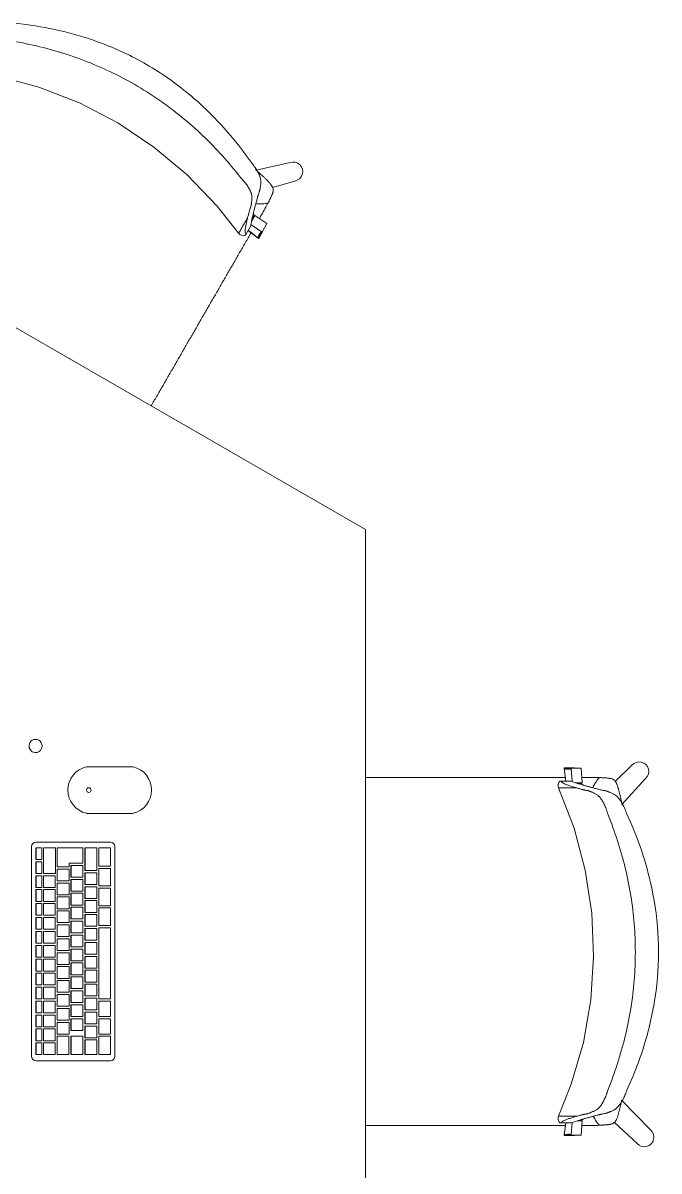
# Model space of a CAD drawing. Header units: millimetres. Extents: x 79795 to 317870, y -36033 to 97293.
# Drawn here: x 212069 to 212937, y 20794 to 22360 of the extents above; entities that cross this region are included whole.
import ezdxf

# ---------------------------------------------------------------- set-up
doc = ezdxf.new("R2010")
doc.units = ezdxf.units.MM
doc.header["$MEASUREMENT"] = 0
doc.layers.add('A-GENM', color=8, linetype='CONTINUOUS', lineweight=9)
doc.layers.add('I-FURN', color=8, linetype='CONTINUOUS', lineweight=9)

msp = doc.modelspace()

# ---------------------------------------------------------------- linework, layer by layer
at = {"layer": 'A-GENM'}
for p, q in [((212219.3, 21345.2), (212155.8, 21345.2)), ((212155.8, 21281.7), (212219.3, 21281.7)), ((212080.9, 21236.3), (212080.9, 20950.7)), ((212086.8, 21218.7), (212086.8, 21234.7)), ((212086.8, 21234.7), (212087.1, 21234.7)), ((212095.1, 21234.7), (212087.1, 21234.7)), ((212087.1, 21234.7), (212087.1, 21218.7)), ((212188.4, 21242.6), (212087.2, 21242.6)), ((212095.1, 21218.7), (212095.1, 21234.7)), ((212097.1, 21199.7), (212097.1, 21234.7)), ((212097.1, 21234.7), (212097.4, 21234.7)), ((212113.6, 21234.7), (212097.4, 21234.7)), ((212097.4, 21234.7), (212097.4, 21199.7)), ((212113.6, 21199.7), (212113.6, 21234.7)), ((212115.7, 21208.7), (212115.7, 21234.7)), ((212115.7, 21234.7), (212116, 21234.7)), ((212150.9, 21234.7), (212116, 21234.7)), ((212116, 21234.7), (212116, 21208.7)), ((212150.9, 21213.7), (212150.9, 21234.7)), ((212153.6, 21203.7), (212153.6, 21234.7)), ((212153.6, 21234.7), (212153.9, 21234.7)), ((212169.8, 21234.7), (212153.9, 21234.7)), ((212153.9, 21234.7), (212153.9, 21203.7)), ((212169.8, 21203.7), (212169.8, 21234.7)), ((212172.5, 21209.7), (212172.5, 21234.7)), ((212172.5, 21234.7), (212172.8, 21234.7)), ((212188.7, 21234.7), (212172.8, 21234.7)), ((212172.8, 21234.7), (212172.8, 21209.7)), ((212188.7, 21209.7), (212188.7, 21234.7)), ((212194.7, 20950.7), (212194.7, 21236.3)), ((212086.8, 21218.7), (212087.1, 21218.7)), ((212086.8, 21199.7), (212086.8, 21215.7)), ((212086.8, 21215.7), (212087.1, 21215.7)), ((212087.1, 21218.7), (212095.1, 21218.7)), ((212095.1, 21215.7), (212087.1, 21215.7)), ((212087.1, 21215.7), (212087.1, 21199.7)), ((212095.1, 21199.7), (212095.1, 21215.7)), ((212132, 21208.7), (212132, 21213.7)), ((212132, 21213.7), (212150.9, 21213.7)), ((212086.8, 21199.7), (212087.1, 21199.7)), ((212087.1, 21199.7), (212095.1, 21199.7)), ((212097.1, 21199.7), (212097.4, 21199.7)), ((212097.4, 21199.7), (212113.6, 21199.7)), ((212115.7, 21208.7), (212116, 21208.7)), ((212115.7, 21189.7), (212115.7, 21205.7)), ((212115.7, 21205.7), (212116, 21205.7)), ((212116, 21208.7), (212132, 21208.7)), ((212132, 21205.7), (212116, 21205.7)), ((212116, 21205.7), (212116, 21189.7)), ((212132, 21189.7), (212132, 21205.7)), ((212134.7, 21194.7), (212134.7, 21210.7)), ((212134.7, 21210.7), (212134.9, 21210.7)), ((212150.9, 21210.7), (212134.9, 21210.7)), ((212134.9, 21210.7), (212134.9, 21194.7)), ((212150.9, 21194.7), (212150.9, 21210.7)), ((212153.6, 21203.7), (212153.9, 21203.7)), ((212153.6, 21184.7), (212153.6, 21200.7)), ((212153.6, 21200.7), (212153.9, 21200.7)), ((212153.9, 21203.7), (212169.8, 21203.7)), ((212169.8, 21200.7), (212153.9, 21200.7)), ((212153.9, 21200.7), (212153.9, 21184.7)), ((212169.8, 21184.7), (212169.8, 21200.7)), ((212172.5, 21209.7), (212172.8, 21209.7)), ((212172.5, 21182.7), (212172.5, 21206.7)), ((212172.5, 21206.7), (212172.8, 21206.7)), ((212172.8, 21209.7), (212188.7, 21209.7)), ((212188.7, 21206.7), (212172.8, 21206.7)), ((212172.8, 21206.7), (212172.8, 21182.7)), ((212188.7, 21182.7), (212188.7, 21206.7)), ((212086.8, 21180.7), (212086.8, 21196.7)), ((212086.8, 21196.7), (212087.1, 21196.7)), ((212095.1, 21196.7), (212087.1, 21196.7)), ((212087.1, 21196.7), (212087.1, 21180.7)), ((212095.1, 21180.7), (212095.1, 21196.7)), ((212097.1, 21180.7), (212097.1, 21196.7)), ((212097.1, 21196.7), (212097.4, 21196.7)), ((212113.3, 21196.7), (212097.4, 21196.7)), ((212097.4, 21196.7), (212097.4, 21180.7)), ((212113.3, 21180.7), (212113.3, 21196.7)), ((212115.7, 21189.7), (212116, 21189.7)), ((212115.7, 21170.7), (212115.7, 21186.7)), ((212115.7, 21186.7), (212116, 21186.7)), ((212116, 21189.7), (212132, 21189.7)), ((212132, 21186.7), (212116, 21186.7)), ((212116, 21186.7), (212116, 21170.7)), ((212132, 21170.7), (212132, 21186.7)), ((212134.7, 21194.7), (212134.9, 21194.7)), ((212134.7, 21175.7), (212134.7, 21191.7)), ((212134.7, 21191.7), (212134.9, 21191.7)), ((212134.9, 21194.7), (212150.9, 21194.7)), ((212150.9, 21191.7), (212134.9, 21191.7)), ((212134.9, 21191.7), (212134.9, 21175.7)), ((212150.9, 21175.7), (212150.9, 21191.7)), ((212153.6, 21184.7), (212153.9, 21184.7)), ((212153.9, 21184.7), (212169.8, 21184.7)), ((212172.5, 21182.7), (212172.8, 21182.7)), ((212172.8, 21182.7), (212188.7, 21182.7)), ((212086.8, 21180.7), (212087.1, 21180.7)), ((212086.8, 21161.7), (212086.8, 21177.7)), ((212086.8, 21177.7), (212087.1, 21177.7)), ((212087.1, 21180.7), (212095.1, 21180.7)), ((212095.1, 21177.7), (212087.1, 21177.7)), ((212087.1, 21177.7), (212087.1, 21161.7)), ((212095.1, 21161.7), (212095.1, 21177.7)), ((212097.1, 21180.7), (212097.4, 21180.7)), ((212097.1, 21161.7), (212097.1, 21177.7)), ((212097.1, 21177.7), (212097.4, 21177.7)), ((212097.4, 21180.7), (212113.3, 21180.7)), ((212113.3, 21177.7), (212097.4, 21177.7)), ((212097.4, 21177.7), (212097.4, 21161.7)), ((212113.3, 21161.7), (212113.3, 21177.7)), ((212115.7, 21170.7), (212116, 21170.7)), ((212115.7, 21151.7), (212115.7, 21167.7)), ((212115.7, 21167.7), (212116, 21167.7)), ((212116, 21170.7), (212132, 21170.7)), ((212132, 21167.7), (212116, 21167.7)), ((212116, 21167.7), (212116, 21151.7)), ((212132, 21151.7), (212132, 21167.7)), ((212134.7, 21175.7), (212134.9, 21175.7)), ((212134.7, 21156.7), (212134.7, 21172.7)), ((212134.7, 21172.7), (212134.9, 21172.7)), ((212134.9, 21175.7), (212150.9, 21175.7)), ((212150.9, 21172.7), (212134.9, 21172.7)), ((212134.9, 21172.7), (212134.9, 21156.7)), ((212150.9, 21156.7), (212150.9, 21172.7)), ((212153.6, 21165.7), (212153.6, 21181.7)), ((212153.6, 21181.7), (212153.9, 21181.7)), ((212169.8, 21181.7), (212153.9, 21181.7)), ((212153.9, 21181.7), (212153.9, 21165.7)), ((212169.8, 21165.7), (212169.8, 21181.7)), ((212172.5, 21155.7), (212172.5, 21179.7)), ((212172.5, 21179.7), (212172.8, 21179.7)), ((212188.7, 21179.7), (212172.8, 21179.7)), ((212172.8, 21179.7), (212172.8, 21155.7)), ((212188.7, 21155.7), (212188.7, 21179.7)), ((212086.8, 21161.7), (212087.1, 21161.7)), ((212086.8, 21142.7), (212086.8, 21158.7)), ((212086.8, 21158.7), (212087.1, 21158.7)), ((212087.1, 21161.7), (212095.1, 21161.7)), ((212095.1, 21158.7), (212087.1, 21158.7)), ((212087.1, 21158.7), (212087.1, 21142.7)), ((212095.1, 21142.7), (212095.1, 21158.7)), ((212097.1, 21161.7), (212097.4, 21161.7)), ((212097.1, 21142.7), (212097.1, 21158.7)), ((212097.1, 21158.7), (212097.4, 21158.7)), ((212097.4, 21161.7), (212113.3, 21161.7)), ((212113.3, 21158.7), (212097.4, 21158.7)), ((212097.4, 21158.7), (212097.4, 21142.7)), ((212113.3, 21142.7), (212113.3, 21158.7)), ((212115.7, 21151.7), (212116, 21151.7)), ((212116, 21151.7), (212132, 21151.7)), ((212134.7, 21156.7), (212134.9, 21156.7)), ((212134.7, 21137.7), (212134.7, 21153.7)), ((212134.7, 21153.7), (212134.9, 21153.7)), ((212134.9, 21156.7), (212150.9, 21156.7)), ((212150.9, 21153.7), (212134.9, 21153.7)), ((212134.9, 21153.7), (212134.9, 21137.7)), ((212150.9, 21137.7), (212150.9, 21153.7)), ((212153.6, 21165.7), (212153.9, 21165.7)), ((212153.6, 21146.7), (212153.6, 21162.7)), ((212153.6, 21162.7), (212153.9, 21162.7)), ((212153.9, 21165.7), (212169.8, 21165.7)), ((212169.8, 21162.7), (212153.9, 21162.7)), ((212153.9, 21162.7), (212153.9, 21146.7)), ((212169.8, 21146.7), (212169.8, 21162.7)), ((212172.5, 21155.7), (212172.8, 21155.7)), ((212172.5, 21128.7), (212172.5, 21152.7)), ((212172.5, 21152.7), (212172.8, 21152.7)), ((212172.8, 21155.7), (212188.7, 21155.7)), ((212188.7, 21152.7), (212172.8, 21152.7)), ((212172.8, 21152.7), (212172.8, 21128.7)), ((212188.7, 21128.7), (212188.7, 21152.7)), ((212086.8, 21142.7), (212087.1, 21142.7)), ((212086.8, 21123.7), (212086.8, 21139.7)), ((212086.8, 21139.7), (212087.1, 21139.7)), ((212087.1, 21142.7), (212095.1, 21142.7)), ((212095.1, 21139.7), (212087.1, 21139.7)), ((212087.1, 21139.7), (212087.1, 21123.7)), ((212095.1, 21123.7), (212095.1, 21139.7)), ((212097.1, 21142.7), (212097.4, 21142.7)), ((212097.1, 21123.7), (212097.1, 21139.7)), ((212097.1, 21139.7), (212097.4, 21139.7)), ((212097.4, 21142.7), (212113.3, 21142.7)), ((212113.3, 21139.7), (212097.4, 21139.7)), ((212097.4, 21139.7), (212097.4, 21123.7)), ((212113.3, 21123.7), (212113.3, 21139.7)), ((212115.7, 21132.7), (212115.7, 21148.7)), ((212115.7, 21148.7), (212116, 21148.7)), ((212132, 21148.7), (212116, 21148.7)), ((212116, 21148.7), (212116, 21132.7)), ((212132, 21132.7), (212132, 21148.7)), ((212134.7, 21137.7), (212134.9, 21137.7)), ((212134.9, 21137.7), (212150.9, 21137.7)), ((212153.6, 21146.7), (212153.9, 21146.7)), ((212153.6, 21127.7), (212153.6, 21143.7)), ((212153.6, 21143.7), (212153.9, 21143.7)), ((212153.9, 21146.7), (212169.8, 21146.7)), ((212169.8, 21143.7), (212153.9, 21143.7)), ((212153.9, 21143.7), (212153.9, 21127.7)), ((212169.8, 21127.7), (212169.8, 21143.7)), ((212086.8, 21123.7), (212087.1, 21123.7)), ((212086.8, 21104.7), (212086.8, 21120.7)), ((212086.8, 21120.7), (212087.1, 21120.7)), ((212087.1, 21123.7), (212095.1, 21123.7)), ((212095.1, 21120.7), (212087.1, 21120.7)), ((212087.1, 21120.7), (212087.1, 21104.7)), ((212095.1, 21104.7), (212095.1, 21120.7)), ((212097.1, 21123.7), (212097.4, 21123.7)), ((212097.1, 21104.7), (212097.1, 21120.7)), ((212097.1, 21120.7), (212097.4, 21120.7)), ((212097.4, 21123.7), (212113.3, 21123.7)), ((212113.3, 21120.7), (212097.4, 21120.7)), ((212097.4, 21120.7), (212097.4, 21104.7)), ((212113.3, 21104.7), (212113.3, 21120.7)), ((212115.7, 21132.7), (212116, 21132.7)), ((212115.7, 21113.7), (212115.7, 21129.7)), ((212115.7, 21129.7), (212116, 21129.7)), ((212116, 21132.7), (212132, 21132.7)), ((212132, 21129.7), (212116, 21129.7)), ((212116, 21129.7), (212116, 21113.7)), ((212132, 21113.7), (212132, 21129.7)), ((212134.7, 21118.7), (212134.7, 21134.7)), ((212134.7, 21134.7), (212134.9, 21134.7)), ((212150.9, 21134.7), (212134.9, 21134.7)), ((212134.9, 21134.7), (212134.9, 21118.7)), ((212150.9, 21118.7), (212150.9, 21134.7)), ((212153.6, 21127.7), (212153.9, 21127.7)), ((212153.6, 21108.7), (212153.6, 21124.7)), ((212153.6, 21124.7), (212153.9, 21124.7)), ((212153.9, 21127.7), (212169.8, 21127.7)), ((212169.8, 21124.7), (212153.9, 21124.7)), ((212153.9, 21124.7), (212153.9, 21108.7)), ((212169.8, 21108.7), (212169.8, 21124.7)), ((212172.5, 21128.7), (212172.8, 21128.7)), ((212172.5, 21028.7), (212172.5, 21125.7)), ((212172.5, 21125.7), (212172.8, 21125.7)), ((212172.8, 21128.7), (212188.7, 21128.7)), ((212188.7, 21125.7), (212172.8, 21125.7)), ((212172.8, 21125.7), (212172.8, 21028.7)), ((212188.7, 21028.7), (212188.7, 21125.7)), ((212086.8, 21104.7), (212087.1, 21104.7)), ((212087.1, 21104.7), (212095.1, 21104.7)), ((212097.1, 21104.7), (212097.4, 21104.7)), ((212097.4, 21104.7), (212113.3, 21104.7)), ((212115.7, 21113.7), (212116, 21113.7)), ((212115.7, 21094.7), (212115.7, 21110.7)), ((212115.7, 21110.7), (212116, 21110.7)), ((212116, 21113.7), (212132, 21113.7)), ((212132, 21110.7), (212116, 21110.7)), ((212116, 21110.7), (212116, 21094.7)), ((212132, 21094.7), (212132, 21110.7)), ((212134.7, 21118.7), (212134.9, 21118.7)), ((212134.7, 21099.7), (212134.7, 21115.7)), ((212134.7, 21115.7), (212134.9, 21115.7)), ((212134.9, 21118.7), (212150.9, 21118.7)), ((212150.9, 21115.7), (212134.9, 21115.7)), ((212134.9, 21115.7), (212134.9, 21099.7)), ((212150.9, 21099.7), (212150.9, 21115.7)), ((212153.6, 21108.7), (212153.9, 21108.7)), ((212153.6, 21089.7), (212153.6, 21105.7)), ((212153.6, 21105.7), (212153.9, 21105.7)), ((212153.9, 21108.7), (212169.8, 21108.7)), ((212169.8, 21105.7), (212153.9, 21105.7)), ((212153.9, 21105.7), (212153.9, 21089.7)), ((212169.8, 21089.7), (212169.8, 21105.7)), ((212086.8, 21085.7), (212086.8, 21101.7)), ((212086.8, 21101.7), (212087.1, 21101.7)), ((212095.1, 21101.7), (212087.1, 21101.7)), ((212087.1, 21101.7), (212087.1, 21085.7)), ((212095.1, 21085.7), (212095.1, 21101.7)), ((212097.1, 21085.7), (212097.1, 21101.7)), ((212097.1, 21101.7), (212097.4, 21101.7)), ((212113.3, 21101.7), (212097.4, 21101.7)), ((212097.4, 21101.7), (212097.4, 21085.7)), ((212113.3, 21085.7), (212113.3, 21101.7)), ((212115.7, 21094.7), (212116, 21094.7)), ((212115.7, 21075.7), (212115.7, 21091.7)), ((212115.7, 21091.7), (212116, 21091.7)), ((212116, 21094.7), (212132, 21094.7)), ((212132, 21091.7), (212116, 21091.7)), ((212116, 21091.7), (212116, 21075.7)), ((212132, 21075.7), (212132, 21091.7)), ((212134.7, 21099.7), (212134.9, 21099.7)), ((212134.7, 21080.7), (212134.7, 21096.7)), ((212134.7, 21096.7), (212134.9, 21096.7)), ((212134.9, 21099.7), (212150.9, 21099.7)), ((212150.9, 21096.7), (212134.9, 21096.7)), ((212134.9, 21096.7), (212134.9, 21080.7)), ((212150.9, 21080.7), (212150.9, 21096.7)), ((212153.6, 21089.7), (212153.9, 21089.7)), ((212153.9, 21089.7), (212169.8, 21089.7)), ((212086.8, 21085.7), (212087.1, 21085.7)), ((212086.8, 21066.7), (212086.8, 21082.7)), ((212086.8, 21082.7), (212087.1, 21082.7)), ((212087.1, 21085.7), (212095.1, 21085.7)), ((212095.1, 21082.7), (212087.1, 21082.7)), ((212087.1, 21082.7), (212087.1, 21066.7)), ((212095.1, 21066.7), (212095.1, 21082.7)), ((212097.1, 21085.7), (212097.4, 21085.7)), ((212097.1, 21066.7), (212097.1, 21082.7)), ((212097.1, 21082.7), (212097.4, 21082.7)), ((212097.4, 21085.7), (212113.3, 21085.7)), ((212113.3, 21082.7), (212097.4, 21082.7)), ((212097.4, 21082.7), (212097.4, 21066.7)), ((212113.3, 21066.7), (212113.3, 21082.7)), ((212115.7, 21075.7), (212116, 21075.7)), ((212116, 21075.7), (212132, 21075.7)), ((212134.7, 21080.7), (212134.9, 21080.7)), ((212134.7, 21061.7), (212134.7, 21077.7)), ((212134.7, 21077.7), (212134.9, 21077.7)), ((212134.9, 21080.7), (212150.9, 21080.7)), ((212150.9, 21077.7), (212134.9, 21077.7)), ((212134.9, 21077.7), (212134.9, 21061.7)), ((212150.9, 21061.7), (212150.9, 21077.7)), ((212153.6, 21070.7), (212153.6, 21086.7)), ((212153.6, 21086.7), (212153.9, 21086.7)), ((212169.8, 21086.7), (212153.9, 21086.7)), ((212153.9, 21086.7), (212153.9, 21070.7)), ((212169.8, 21070.7), (212169.8, 21086.7)), ((212086.8, 21066.7), (212087.1, 21066.7)), ((212086.8, 21047.7), (212086.8, 21063.7)), ((212086.8, 21063.7), (212087.1, 21063.7)), ((212087.1, 21066.7), (212095.1, 21066.7)), ((212095.1, 21063.7), (212087.1, 21063.7)), ((212087.1, 21063.7), (212087.1, 21047.7)), ((212095.1, 21047.7), (212095.1, 21063.7)), ((212097.1, 21066.7), (212097.4, 21066.7)), ((212097.1, 21047.7), (212097.1, 21063.7)), ((212097.1, 21063.7), (212097.4, 21063.7)), ((212097.4, 21066.7), (212113.3, 21066.7)), ((212113.3, 21063.7), (212097.4, 21063.7)), ((212097.4, 21063.7), (212097.4, 21047.7)), ((212113.3, 21047.7), (212113.3, 21063.7)), ((212115.7, 21056.7), (212115.7, 21072.7)), ((212115.7, 21072.7), (212116, 21072.7)), ((212132, 21072.7), (212116, 21072.7)), ((212116, 21072.7), (212116, 21056.7)), ((212132, 21056.7), (212132, 21072.7)), ((212134.7, 21061.7), (212134.9, 21061.7)), ((212134.7, 21042.7), (212134.7, 21058.7)), ((212134.7, 21058.7), (212134.9, 21058.7)), ((212134.9, 21061.7), (212150.9, 21061.7)), ((212150.9, 21058.7), (212134.9, 21058.7)), ((212134.9, 21058.7), (212134.9, 21042.7)), ((212150.9, 21042.7), (212150.9, 21058.7)), ((212153.6, 21070.7), (212153.9, 21070.7)), ((212153.6, 21051.7), (212153.6, 21067.7)), ((212153.6, 21067.7), (212153.9, 21067.7)), ((212153.9, 21070.7), (212169.8, 21070.7)), ((212169.8, 21067.7), (212153.9, 21067.7)), ((212153.9, 21067.7), (212153.9, 21051.7)), ((212169.8, 21051.7), (212169.8, 21067.7)), ((212086.8, 21047.7), (212087.1, 21047.7)), ((212086.8, 21028.7), (212086.8, 21044.7)), ((212086.8, 21044.7), (212087.1, 21044.7)), ((212087.1, 21047.7), (212095.1, 21047.7)), ((212095.1, 21044.7), (212087.1, 21044.7)), ((212087.1, 21044.7), (212087.1, 21028.7)), ((212095.1, 21028.7), (212095.1, 21044.7)), ((212097.1, 21047.7), (212097.4, 21047.7)), ((212097.1, 21028.7), (212097.1, 21044.7)), ((212097.1, 21044.7), (212097.4, 21044.7)), ((212097.4, 21047.7), (212113.3, 21047.7)), ((212113.3, 21044.7), (212097.4, 21044.7)), ((212097.4, 21044.7), (212097.4, 21028.7)), ((212113.3, 21028.7), (212113.3, 21044.7)), ((212115.7, 21056.7), (212116, 21056.7)), ((212115.7, 21037.7), (212115.7, 21053.7)), ((212115.7, 21053.7), (212116, 21053.7)), ((212116, 21056.7), (212132, 21056.7)), ((212132, 21053.7), (212116, 21053.7)), ((212116, 21053.7), (212116, 21037.7)), ((212132, 21037.7), (212132, 21053.7)), ((212134.7, 21042.7), (212134.9, 21042.7)), ((212134.9, 21042.7), (212150.9, 21042.7)), ((212153.6, 21051.7), (212153.9, 21051.7)), ((212153.6, 21032.7), (212153.6, 21048.7)), ((212153.6, 21048.7), (212153.9, 21048.7)), ((212153.9, 21051.7), (212169.8, 21051.7)), ((212169.8, 21048.7), (212153.9, 21048.7)), ((212153.9, 21048.7), (212153.9, 21032.7)), ((212169.8, 21032.7), (212169.8, 21048.7)), ((212086.8, 21028.7), (212087.1, 21028.7)), ((212087.1, 21028.7), (212095.1, 21028.7)), ((212097.1, 21028.7), (212097.4, 21028.7)), ((212097.4, 21028.7), (212113.3, 21028.7)), ((212115.7, 21037.7), (212116, 21037.7)), ((212115.7, 21018.7), (212115.7, 21034.7)), ((212115.7, 21034.7), (212116, 21034.7)), ((212116, 21037.7), (212132, 21037.7)), ((212132, 21034.7), (212116, 21034.7)), ((212116, 21034.7), (212116, 21018.7)), ((212132, 21018.7), (212132, 21034.7)), ((212134.7, 21023.7), (212134.7, 21039.7)), ((212134.7, 21039.7), (212134.9, 21039.7)), ((212150.9, 21039.7), (212134.9, 21039.7)), ((212134.9, 21039.7), (212134.9, 21023.7)), ((212150.9, 21023.7), (212150.9, 21039.7)), ((212153.6, 21032.7), (212153.9, 21032.7)), ((212153.6, 21013.7), (212153.6, 21029.7)), ((212153.6, 21029.7), (212153.9, 21029.7)), ((212153.9, 21032.7), (212169.8, 21032.7)), ((212169.8, 21029.7), (212153.9, 21029.7)), ((212153.9, 21029.7), (212153.9, 21013.7)), ((212169.8, 21013.7), (212169.8, 21029.7)), ((212172.5, 21028.7), (212172.8, 21028.7)), ((212172.8, 21028.7), (212188.7, 21028.7)), ((212086.8, 21009.7), (212086.8, 21025.7)), ((212086.8, 21025.7), (212087.1, 21025.7)), ((212095.1, 21025.7), (212087.1, 21025.7)), ((212087.1, 21025.7), (212087.1, 21009.7)), ((212095.1, 21009.7), (212095.1, 21025.7)), ((212097.1, 21009.7), (212097.1, 21025.7)), ((212097.1, 21025.7), (212097.4, 21025.7)), ((212113.3, 21025.7), (212097.4, 21025.7)), ((212097.4, 21025.7), (212097.4, 21009.7)), ((212113.3, 21009.7), (212113.3, 21025.7)), ((212115.7, 21018.7), (212116, 21018.7)), ((212115.7, 20999.7), (212115.7, 21015.7)), ((212115.7, 21015.7), (212116, 21015.7)), ((212116, 21018.7), (212132, 21018.7)), ((212132, 21015.7), (212116, 21015.7)), ((212116, 21015.7), (212116, 20999.7)), ((212132, 20999.7), (212132, 21015.7)), ((212134.7, 21023.7), (212134.9, 21023.7)), ((212134.7, 21004.7), (212134.7, 21020.7)), ((212134.7, 21020.7), (212134.9, 21020.7)), ((212134.9, 21023.7), (212150.9, 21023.7)), ((212150.9, 21020.7), (212134.9, 21020.7)), ((212134.9, 21020.7), (212134.9, 21004.7)), ((212150.9, 21004.7), (212150.9, 21020.7)), ((212153.6, 21013.7), (212153.9, 21013.7)), ((212153.6, 20994.7), (212153.6, 21010.7)), ((212153.6, 21010.7), (212153.9, 21010.7)), ((212153.9, 21013.7), (212169.8, 21013.7)), ((212169.8, 21010.7), (212153.9, 21010.7)), ((212153.9, 21010.7), (212153.9, 20994.7)), ((212169.8, 20994.7), (212169.8, 21010.7)), ((212172.5, 21004.7), (212172.5, 21025.7)), ((212172.5, 21025.7), (212172.8, 21025.7)), ((212188.7, 21025.7), (212172.8, 21025.7)), ((212172.8, 21025.7), (212172.8, 21004.7)), ((212188.7, 21004.7), (212188.7, 21025.7)), ((212086.8, 21009.7), (212087.1, 21009.7)), ((212086.8, 20990.7), (212086.8, 21006.7)), ((212086.8, 21006.7), (212087.1, 21006.7)), ((212087.1, 21009.7), (212095.1, 21009.7)), ((212095.1, 21006.7), (212087.1, 21006.7)), ((212087.1, 21006.7), (212087.1, 20990.7)), ((212095.1, 20990.7), (212095.1, 21006.7)), ((212097.1, 21009.7), (212097.4, 21009.7)), ((212097.1, 20990.7), (212097.1, 21006.7)), ((212097.1, 21006.7), (212097.4, 21006.7)), ((212097.4, 21009.7), (212113.3, 21009.7)), ((212113.3, 21006.7), (212097.4, 21006.7)), ((212097.4, 21006.7), (212097.4, 20990.7)), ((212113.3, 20990.7), (212113.3, 21006.7)), ((212115.7, 20999.7), (212116, 20999.7)), ((212115.7, 20980.7), (212115.7, 20996.7)), ((212115.7, 20996.7), (212116, 20996.7)), ((212116, 20999.7), (212132, 20999.7)), ((212132, 20996.7), (212116, 20996.7)), ((212116, 20996.7), (212116, 20980.7)), ((212132, 20980.7), (212132, 20996.7)), ((212134.7, 21004.7), (212134.9, 21004.7)), ((212134.7, 20985.7), (212134.7, 21001.7)), ((212134.7, 21001.7), (212134.9, 21001.7)), ((212134.9, 21004.7), (212150.9, 21004.7)), ((212150.9, 21001.7), (212134.9, 21001.7)), ((212134.9, 21001.7), (212134.9, 20985.7)), ((212150.9, 20985.7), (212150.9, 21001.7)), ((212153.6, 20994.7), (212153.9, 20994.7)), ((212153.9, 20994.7), (212169.8, 20994.7)), ((212172.5, 21004.7), (212172.8, 21004.7)), ((212172.5, 20980.7), (212172.5, 21001.7)), ((212172.5, 21001.7), (212172.8, 21001.7)), ((212172.8, 21004.7), (212188.7, 21004.7)), ((212188.7, 21001.7), (212172.8, 21001.7)), ((212172.8, 21001.7), (212172.8, 20980.7)), ((212188.7, 20980.7), (212188.7, 21001.7)), ((212086.8, 20990.7), (212087.1, 20990.7)), ((212086.8, 20971.7), (212086.8, 20987.7)), ((212086.8, 20987.7), (212087.1, 20987.7)), ((212087.1, 20990.7), (212095.1, 20990.7)), ((212095.1, 20987.7), (212087.1, 20987.7)), ((212087.1, 20987.7), (212087.1, 20971.7)), ((212095.1, 20971.7), (212095.1, 20987.7)), ((212097.1, 20990.7), (212097.4, 20990.7)), ((212097.1, 20971.7), (212097.1, 20987.7)), ((212097.1, 20987.7), (212097.4, 20987.7)), ((212097.4, 20990.7), (212113.3, 20990.7)), ((212113.3, 20987.7), (212097.4, 20987.7)), ((212097.4, 20987.7), (212097.4, 20971.7)), ((212113.3, 20971.7), (212113.3, 20987.7)), ((212115.7, 20980.7), (212116, 20980.7)), ((212116, 20980.7), (212132, 20980.7)), ((212134.7, 20985.7), (212134.9, 20985.7)), ((212134.9, 20985.7), (212150.9, 20985.7)), ((212153.6, 20975.7), (212153.6, 20991.7)), ((212153.6, 20991.7), (212153.9, 20991.7)), ((212169.8, 20991.7), (212153.9, 20991.7)), ((212153.9, 20991.7), (212153.9, 20975.7)), ((212169.8, 20975.7), (212169.8, 20991.7)), ((212172.5, 20980.7), (212172.8, 20980.7)), ((212172.8, 20980.7), (212188.7, 20980.7)), ((212086.8, 20971.7), (212087.1, 20971.7)), ((212086.8, 20952.7), (212086.8, 20968.7)), ((212086.8, 20968.7), (212087.1, 20968.7)), ((212087.1, 20971.7), (212095.1, 20971.7)), ((212095.1, 20968.7), (212087.1, 20968.7)), ((212087.1, 20968.7), (212087.1, 20952.7)), ((212095.1, 20952.7), (212095.1, 20968.7)), ((212097.1, 20971.7), (212097.4, 20971.7)), ((212097.1, 20952.7), (212097.1, 20968.7)), ((212097.1, 20968.7), (212097.4, 20968.7)), ((212097.4, 20971.7), (212113.3, 20971.7)), ((212113.3, 20968.7), (212097.4, 20968.7)), ((212097.4, 20968.7), (212097.4, 20952.7)), ((212113.3, 20952.7), (212113.3, 20968.7)), ((212115.7, 20952.7), (212115.7, 20977.7)), ((212115.7, 20977.7), (212116, 20977.7)), ((212131.9, 20977.7), (212116, 20977.7)), ((212116, 20977.7), (212116, 20952.7)), ((212131.9, 20952.7), (212131.9, 20977.7)), ((212134.7, 20952.7), (212134.7, 20977.7)), ((212134.7, 20977.7), (212134.9, 20977.7)), ((212150.9, 20977.7), (212134.9, 20977.7)), ((212134.9, 20977.7), (212134.9, 20952.7)), ((212150.9, 20952.7), (212150.9, 20977.7)), ((212153.6, 20975.7), (212153.9, 20975.7)), ((212153.6, 20952.7), (212153.6, 20972.7)), ((212153.6, 20972.7), (212153.9, 20972.7)), ((212153.9, 20975.7), (212169.8, 20975.7)), ((212169.8, 20972.7), (212153.9, 20972.7)), ((212153.9, 20972.7), (212153.9, 20952.7)), ((212169.8, 20952.7), (212169.8, 20972.7)), ((212172.5, 20952.7), (212172.5, 20977.7)), ((212172.5, 20977.7), (212172.8, 20977.7)), ((212188.7, 20977.7), (212172.8, 20977.7)), ((212172.8, 20977.7), (212172.8, 20952.7)), ((212188.7, 20952.7), (212188.7, 20977.7)), ((212086.8, 20952.7), (212087.1, 20952.7)), ((212087.1, 20952.7), (212095.1, 20952.7)), ((212097.1, 20952.7), (212097.4, 20952.7)), ((212097.4, 20952.7), (212113.3, 20952.7)), ((212115.7, 20952.7), (212116, 20952.7)), ((212116, 20952.7), (212131.9, 20952.7)), ((212134.7, 20952.7), (212134.9, 20952.7)), ((212134.9, 20952.7), (212150.9, 20952.7)), ((212153.6, 20952.7), (212153.9, 20952.7)), ((212153.9, 20952.7), (212169.8, 20952.7)), ((212172.5, 20952.7), (212172.8, 20952.7)), ((212172.8, 20952.7), (212188.7, 20952.7)), ((212087.2, 20944.4), (212188.4, 20944.4))]:
    msp.add_line(p, q, dxfattribs=at)
for centre, radius, start, end in [((212163, 21313.5), 32.5, 102.6804, 257.3196), ((212212.2, 21313.5), 32.5, 282.6804, 77.3196), ((212159, 21313.5), 3.16, 90, 270), ((212159, 21313.5), 3.16, 270, 90), ((212087.2, 21236.3), 6.35, 90, 180), ((212188.4, 21236.3), 6.35, 0, 90), ((212087.2, 20950.7), 6.35, 180, 270), ((212188.4, 20950.7), 6.35, 270, 0)]:
    msp.add_arc(centre, radius, start, end, dxfattribs=at)
at = {"layer": 'I-FURN'}
for p, q in [((212034, 22287.4), (212091, 22272)), ((212091, 22272), (212146.1, 22250.5)), ((212146.1, 22250.5), (212198.6, 22223.2)), ((212536.4, 21668.6), (211540.4, 22243.6)), ((212198.6, 22223.2), (212247.7, 22190.4)), ((212247.7, 22190.4), (212293.1, 22152.4)), ((212433.8, 22169.3), (212387.2, 22158.9)), ((212293.1, 22152.4), (212334.1, 22109.8)), ((212409.6, 22135.3), (212440.2, 22144)), ((212334.1, 22109.8), (212363.4, 22072.7)), ((212381.1, 22089.4), (212385.6, 22097.1)), ((212381.8, 22092.4), (212384.7, 22097.5)), ((212385.6, 22097.1), (212402.1, 22086)), ((212373.1, 22071.3), (212379.9, 22083.1)), ((212376.2, 22076.7), (212390, 22066.3)), ((212376.3, 22076.8), (212390.9, 22065.8)), ((212395.5, 22074.4), (212380.2, 22084.7)), ((212394.6, 22074.9), (212380.2, 22084.6)), ((212390.9, 22065.8), (212397.5, 22077.4)), ((212402.1, 22086), (212395.5, 22074.4)), ((212364.9, 22071.2), (212363.4, 22072.7)), ((212366.9, 22070), (212364.9, 22071.2)), ((212368.3, 22069.5), (212366.9, 22070)), ((212370.2, 22069.3), (212368.3, 22069.5)), ((212372, 22069.5), (212370.2, 22069.3)), ((212536.4, 20518.6), (212536.4, 21668.6)), ((212807.8, 21343.7), (212810, 21325.5)), ((212821.2, 21343.7), (212807.8, 21343.7)), ((212807.8, 21342.7), (212809.9, 21325.5)), ((212818.8, 21325), (212817.5, 21343.3)), ((212817.5, 21343.3), (212830.9, 21343.3)), ((212818.7, 21325), (212817.5, 21342.4)), ((212830.9, 21343.3), (212832.2, 21323.4)), ((212900.1, 21347.3), (212877.4, 21325.2)), ((212799.6, 21321.6), (212800.3, 21323.8)), ((212800.3, 21323.8), (212801.6, 21325.5)), ((212817.3, 21325.5), (212803.6, 21325.5)), ((212832.2, 21323.4), (212823.4, 21323.4)), ((212886.6, 21294), (212918.9, 21329.1)), ((212799.4, 21320.1), (212799.6, 21321.6)), ((212799.5, 21318.2), (212799.4, 21320.1)), ((212800, 21316.4), (212799.5, 21318.2)), ((212800, 21316.4), (212821.3, 21261.3)), ((212832.2, 21322.5), (212826.3, 21322.5)), ((212821.3, 21261.3), (212836.4, 21204.2)), ((212836.4, 21204.2), (212845.4, 21145.7)), ((212845.4, 21145.7), (212847.9, 21086.6)), ((212847.9, 21086.6), (212844.1, 21027.6)), ((212844.1, 21027.6), (212833.9, 20969.4)), ((212833.9, 20969.4), (212817.5, 20912.6)), ((212817.5, 20912.6), (212800, 20868.6)), ((212925.6, 20850.1), (212886.1, 20890.8)), ((212799.5, 20866.8), (212799.4, 20864.9)), ((212799.4, 20864.9), (212799.6, 20863.4)), ((212800, 20868.6), (212799.5, 20866.8)), ((212799.6, 20863.4), (212800.3, 20861.3)), ((212800.3, 20861.3), (212801.6, 20859.5)), ((212817.3, 20859.5), (212803.6, 20859.5)), ((212809.9, 20859.5), (212807.8, 20842.4)), ((212809.8, 20859.5), (212807.8, 20843.3)), ((212817.5, 20842.7), (212818.7, 20860)), ((212826.3, 20862.6), (212832.2, 20862.6)), ((212829.2, 20863.5), (212832.2, 20863.5)), ((212832.2, 20862.6), (212830.9, 20842.7)), ((212875.8, 20860.4), (212907.3, 20831.4)), ((212807.8, 20842.4), (212821.1, 20842.4)), ((212830.9, 20842.7), (212817.5, 20842.7))]:
    msp.add_line(p, q, dxfattribs=at)
for centre, radius, start, end in [((212437.8, 22156.8), 13.1, 280.3941, 108.0104), ((212086.4, 21373.6), 9, 150, 330), ((212086.4, 21373.6), 9, 330, 150), ((212910.1, 21338.8), 13.1, 311.9896, 139.6059), ((212917.1, 20840.1), 13.1, 221.9662, 49.5824)]:
    msp.add_arc(centre, radius, start, end, dxfattribs=at)
for centre, major_axis, start_param, end_param in [((212407, 22062.7), (15.1, -8.7), 2.884586, 3.464082), ((212414.5, 22073.8), (15.1, -8.7), 3.380441, 3.464082), ((212407.9, 22062.3), (15.1, -8.7), 2.884586, 3.464082), ((212813.2, 21360.1), (0, 17.4), 2.819103, 3.398599), ((212813.2, 21359.2), (0, 17.4), 2.819103, 3.398599), ((212826.6, 21360.1), (0, 17.4), 2.819103, 2.902745), ((212813.2, 20826.8), (0, 17.4), 6.026179, 6.605675), ((212813.2, 20825.9), (0, 17.4), 6.026179, 6.605675), ((212826.5, 20825.9), (0, 17.4), 0.238848, 0.322489)]:
    msp.add_ellipse(centre, major_axis=major_axis, ratio=0.978487, start_param=start_param, end_param=end_param, dxfattribs=at)
for points, knots in [([(212053.2, 22359.5), (212070.9, 22358), (212105.9, 22353), (212163.1, 22338.2), (212223.2, 22313.3), (212283.1, 22275.1), (212326.9, 22235.3), (212358.1, 22199.9), (212372.3, 22181.1), (212379.1, 22171.4)], [-1, -1, -1, -1, -0.863636, -0.727273, -0.545455, -0.363636, -0.181818, -0.090909, 0, 0, 0, 0]), ([(212366.1, 22148.8), (212358.2, 22159), (212341.6, 22178.7), (212305.7, 22215.7), (212255.7, 22256.5), (212188.6, 22295.2), (212128.3, 22318.1), (212078.3, 22330.8), (212053, 22335.2), (212040.2, 22337)], [-1, -1, -1, -1, -0.9, -0.8, -0.6, -0.4, -0.2, -0.1, 0, 0, 0, 0]), ([(212379.1, 22171.4), (212380.8, 22169.4), (212384, 22165.4), (212387.2, 22160.7), (212389.3, 22157.1), (212390.6, 22154.5), (212391.6, 22152.4), (212392.2, 22151), (212392.5, 22150.2), (212392.7, 22149.6), (212392.9, 22149), (212393.1, 22148.2), (212393.4, 22146.9), (212393.7, 22145.1), (212393.8, 22143), (212393.8, 22141.1), (212393.6, 22139.2), (212393.3, 22137.5), (212393.1, 22136.1), (212393, 22135.1), (212392.9, 22134.6), (212392.9, 22134.1), (212392.8, 22133.7), (212392.7, 22133.2), (212392.6, 22132.3), (212392.3, 22131.1), (212391.9, 22129.8), (212391.4, 22128.1), (212390.8, 22126.5), (212390.2, 22124.9), (212389.8, 22123.6), (212389.4, 22122.3), (212389, 22120.6), (212388.2, 22117.7), (212387.1, 22113.7), (212385.9, 22109.2), (212384.7, 22104.9), (212383.7, 22100.8), (212382.7, 22097), (212381.9, 22093.6), (212381.5, 22091.5), (212381.4, 22090.5)], [0, 0, 0, 0, 0.035714, 0.071429, 0.089286, 0.107143, 0.125, 0.133929, 0.138393, 0.142857, 0.147321, 0.151786, 0.160714, 0.178571, 0.196429, 0.214286, 0.232143, 0.25, 0.267857, 0.276786, 0.28125, 0.285714, 0.290179, 0.294643, 0.303571, 0.321429, 0.339286, 0.357143, 0.392857, 0.410714, 0.428571, 0.446429, 0.464286, 0.5, 0.571429, 0.642857, 0.714286, 0.785714, 0.857143, 0.928571, 1, 1, 1, 1]), ([(212389.3, 22157.2), (212391.1, 22155.6), (212393.9, 22153.1), (212397.2, 22150), (212399.1, 22148.2), (212400.4, 22146.9), (212401.6, 22145.7), (212402.8, 22144.5), (212403.9, 22143.3), (212405.2, 22142), (212406.4, 22140.6), (212407.5, 22139.2), (212408.4, 22138), (212409, 22137.1), (212409.4, 22136.4), (212409.8, 22135.7), (212410.2, 22134.7), (212410.6, 22133.4), (212410.8, 22132), (212410.7, 22130.6), (212410.5, 22129.3), (212410.1, 22128), (212409.7, 22126.8), (212409.3, 22126), (212409.1, 22125.5), (212409, 22125.2), (212408.8, 22124.8), (212408.6, 22124.3), (212408.3, 22123.5), (212407.7, 22122.4), (212407.2, 22121.3), (212406.8, 22120.4), (212406.4, 22119.6), (212406.1, 22118.9), (212405.6, 22117.9), (212404.7, 22116.2), (212403.9, 22114.7), (212403.5, 22113.7)], [0, 0, 0, 0, 0.125, 0.1875, 0.21875, 0.25, 0.28125, 0.3125, 0.34375, 0.375, 0.40625, 0.4375, 0.46875, 0.484375, 0.5, 0.515625, 0.53125, 0.5625, 0.59375, 0.625, 0.65625, 0.6875, 0.71875, 0.734375, 0.742188, 0.75, 0.757812, 0.765625, 0.78125, 0.8125, 0.84375, 0.859375, 0.875, 0.890625, 0.90625, 0.9375, 1, 1, 1, 1]), ([(212375.8, 22094.3), (212376.2, 22095.9), (212376.8, 22098.2), (212377.6, 22101), (212378, 22102.6), (212378.3, 22103.8), (212378.7, 22105), (212379.2, 22106.4), (212379.7, 22107.8), (212380.2, 22109.2), (212380.5, 22110.4), (212380.7, 22111.4), (212380.8, 22112.3), (212380.9, 22112.8), (212380.9, 22113.1), (212380.9, 22113.5), (212381, 22114), (212381.1, 22115), (212381.3, 22116.4), (212381.5, 22118.2), (212381.6, 22120), (212381.6, 22122), (212381.4, 22124.1), (212381.1, 22125.9), (212380.7, 22127.2), (212380.5, 22127.9), (212380.3, 22128.5), (212380, 22129.1), (212379.7, 22129.8), (212379.1, 22131.2), (212378.1, 22133.2), (212376.7, 22135.6), (212374.5, 22139), (212371.1, 22143.3), (212367.9, 22147), (212366.1, 22148.8)], [0, 0, 0, 0, 0.125, 0.1875, 0.21875, 0.25, 0.28125, 0.3125, 0.375, 0.40625, 0.4375, 0.46875, 0.484375, 0.492188, 0.5, 0.507812, 0.515625, 0.53125, 0.5625, 0.59375, 0.625, 0.65625, 0.6875, 0.71875, 0.734375, 0.742188, 0.75, 0.757812, 0.765625, 0.78125, 0.8125, 0.84375, 0.875, 0.9375, 1, 1, 1, 1]), ([(212386.8, 22113), (212387.7, 22112.9), (212390.8, 22112.6), (212396.3, 22112.7), (212401, 22113.3), (212403.5, 22113.7)], [0.93303317, 0.93303317, 0.93303317, 0.93303317, 0.94444444, 0.97222222, 1, 1, 1, 1]), ([(212375.8, 22094.3), (212374.3, 22091.7), (212371.7, 22087), (212368.5, 22081.5), (212366.1, 22077.4), (212364.8, 22075.1), (212364, 22073.8), (212363.7, 22073.2), (212363.4, 22072.8), (212363.4, 22072.7), (212363.4, 22072.7)], [0, 0, 0, 0, 0.1111111, 0.2222222, 0.3333333, 0.4444444, 0.5, 0.5555556, 0.6111111, 0.6625707, 0.6625707, 0.6625707, 0.6625707]), ([(212384.7, 22097.5), (212384.6, 22097.9), (212384.2, 22098.7), (212383.8, 22099.6), (212383.5, 22100.1)], [-0.8810546, -0.8810546, -0.8810546, -0.8810546, -0.6666667, -0.4718724, -0.4718724, -0.4718724, -0.4718724]), ([(212380.9, 22074.2), (212380.7, 22073.8), (212377.9, 22069), (212372.5, 22059.7), (212364.8, 22046.3), (212357.3, 22033.3), (212351, 22022.5), (212346, 22013.8), (212342.1, 22007.1), (212338.3, 22000.5), (212333.3, 21991.7), (212327, 21980.9), (212320.8, 21970.2), (212315.8, 21961.5), (212312, 21954.9), (212308.2, 21948.4), (212303.3, 21939.8), (212297.1, 21929.1), (212290.9, 21918.4), (212285.9, 21909.7), (212282.1, 21903.1), (212278.2, 21896.4), (212273.2, 21887.7), (212266.9, 21876.8), (212259.4, 21863.7), (212251.7, 21850.4), (212246.6, 21841.6), (212244, 21837.1), (212244, 21837)], [-0.896036, -0.896036, -0.896036, -0.896036, -0.8928571, -0.8571429, -0.8214286, -0.7857143, -0.75, -0.7321429, -0.7142857, -0.6964286, -0.6785714, -0.6428571, -0.6071429, -0.5892857, -0.5714286, -0.5535714, -0.5357143, -0.5, -0.4642857, -0.4464286, -0.4285714, -0.4107143, -0.3928571, -0.3571429, -0.3214286, -0.2857143, -0.25, -0.2493139, -0.2493139, -0.2493139, -0.2493139]), ([(212536, 21330.8), (212536.2, 21330.8), (212541.4, 21330.8), (212551.7, 21330.8), (212567, 21330.8), (212582.1, 21330.8), (212594.7, 21330.8), (212604.8, 21330.8), (212612.5, 21330.8), (212620.1, 21330.8), (212630.1, 21330.8), (212642.5, 21330.8), (212654.8, 21330.8), (212664.8, 21330.8), (212672.4, 21330.8), (212679.9, 21330.8), (212689.9, 21330.8), (212702.4, 21330.8), (212714.8, 21330.8), (212724.9, 21330.8), (212732.6, 21330.8), (212740.3, 21330.8), (212750.3, 21330.8), (212762.8, 21330.8), (212777.9, 21330.8), (212793.3, 21330.8), (212804.1, 21330.8), (212809.6, 21330.8), (212810.1, 21330.8)], [-0.751114, -0.751114, -0.751114, -0.751114, -0.75, -0.7142857, -0.6785714, -0.6428571, -0.6071429, -0.5892857, -0.5714286, -0.5535714, -0.5357143, -0.5, -0.4642857, -0.4464286, -0.4285714, -0.4107143, -0.3928571, -0.3571429, -0.3214286, -0.3035714, -0.2857143, -0.2678571, -0.25, -0.2142857, -0.1785714, -0.1428571, -0.1071429, -0.103964, -0.103964, -0.103964, -0.103964]), ([(212803.6, 21325.5), (212803.1, 21325.5), (212802.3, 21325.5), (212801.6, 21325.5), (212801.5, 21325.5), (212802.1, 21325.5), (212802.9, 21325.5), (212803.3, 21325.5)], [0, 0, 0, 0, 0.125, 0.25, 0.375, 0.5, 0.5837817, 0.5837817, 0.5837817, 0.5837817]), ([(212855.6, 21330.6), (212854, 21328.7), (212851.2, 21324.9), (212848.3, 21320.2), (212847, 21317.4), (212846.6, 21316.6)], [0, 0, 0, 0, 0.02777778, 0.05555556, 0.06696683, 0.06696683, 0.06696683, 0.06696683]), ([(212855.6, 21330.6), (212856.7, 21330.5), (212858.3, 21330.5), (212860.3, 21330.3), (212861.4, 21330.3), (212862.2, 21330.2), (212863, 21330.2), (212864, 21330.1), (212865.2, 21330), (212866.5, 21329.9), (212867.3, 21329.8), (212867.9, 21329.7), (212868.3, 21329.7), (212868.6, 21329.6), (212869.2, 21329.6), (212870, 21329.4), (212871.2, 21329.2), (212872.6, 21328.9), (212873.8, 21328.4), (212875, 21327.8), (212876.2, 21326.9), (212877.1, 21326), (212877.8, 21325.1), (212878.2, 21324.4), (212878.6, 21323.7), (212879.1, 21322.7), (212879.7, 21321.4), (212880.3, 21319.7), (212880.9, 21317.9), (212881.5, 21316.2), (212881.9, 21314.6), (212882.3, 21313.1), (212882.8, 21311.4), (212883.2, 21309.6), (212883.8, 21307.1), (212884.9, 21302.7), (212885.7, 21298.9), (212886.2, 21296.6)], [0, 0, 0, 0, 0.0625, 0.09375, 0.109375, 0.125, 0.140625, 0.15625, 0.1875, 0.21875, 0.234375, 0.242188, 0.25, 0.257812, 0.265625, 0.28125, 0.3125, 0.34375, 0.375, 0.40625, 0.4375, 0.46875, 0.484375, 0.5, 0.515625, 0.53125, 0.5625, 0.59375, 0.625, 0.65625, 0.6875, 0.71875, 0.75, 0.78125, 0.8125, 0.875, 1, 1, 1, 1]), ([(212800.6, 21316.4), (212800.9, 21316.4), (212801.6, 21316.4), (212803.5, 21316.4), (212807.4, 21316.4), (212814.7, 21316.4), (212821.2, 21316.4), (212824.9, 21316.4)], [0.4444444, 0.4444444, 0.4444444, 0.4444444, 0.5138889, 0.5833333, 0.7222222, 0.8611111, 1, 1, 1, 1]), ([(212824.4, 21323.1), (212826.3, 21322.4), (212829.5, 21321.4), (212834.5, 21319.9), (212838.6, 21318.8), (212842.9, 21317.6), (212847.4, 21316.5), (212851.4, 21315.4), (212854.7, 21314.5), (212856.9, 21313.9), (212858.6, 21313.5), (212860.3, 21313.2), (212862, 21313), (212863.7, 21312.6), (212865.1, 21312.3), (212866.3, 21311.9), (212867.1, 21311.6), (212867.6, 21311.4), (212868, 21311.2), (212868.3, 21311.1), (212868.9, 21310.8), (212869.8, 21310.5), (212871.1, 21310), (212872.8, 21309.3), (212874.4, 21308.5), (212876.2, 21307.6), (212877.9, 21306.5), (212879.3, 21305.3), (212880.3, 21304.4), (212880.8, 21303.8), (212881.3, 21303.3), (212881.7, 21302.8), (212882.2, 21302.2), (212883.2, 21301), (212884.5, 21299.1), (212886.1, 21296.6), (212888.2, 21293), (212890.6, 21287.9), (212892.5, 21283.2), (212893.4, 21280.7)], [0, 0, 0, 0, 0.142857, 0.214286, 0.285714, 0.357143, 0.428571, 0.5, 0.535714, 0.571429, 0.589286, 0.607143, 0.642857, 0.660714, 0.678571, 0.696429, 0.705357, 0.709821, 0.714286, 0.71875, 0.723214, 0.732143, 0.75, 0.767857, 0.785714, 0.803571, 0.821429, 0.839286, 0.848214, 0.852679, 0.857143, 0.861607, 0.866071, 0.875, 0.892857, 0.910714, 0.928571, 0.964286, 1, 1, 1, 1]), ([(212867.3, 21280.7), (212866.6, 21283.2), (212865.1, 21287.8), (212863, 21292.9), (212861.2, 21296.4), (212859.8, 21298.9), (212858.5, 21300.8), (212857.7, 21302), (212857.2, 21302.7), (212856.8, 21303.1), (212856.4, 21303.6), (212855.9, 21304.2), (212854.9, 21305.2), (212853.5, 21306.4), (212851.8, 21307.5), (212850.1, 21308.5), (212848.4, 21309.3), (212846.8, 21310.1), (212845.5, 21310.6), (212844.6, 21311), (212844.2, 21311.2), (212843.8, 21311.4), (212843.5, 21311.5), (212843, 21311.7), (212842.2, 21312), (212841.2, 21312.4), (212840, 21312.7), (212838.5, 21313), (212837.1, 21313.2), (212835.6, 21313.5), (212834.4, 21313.8), (212833.2, 21314.1), (212831.7, 21314.5), (212828.9, 21315.3), (212826.5, 21316), (212824.9, 21316.4)], [0, 0, 0, 0, 0.0625, 0.125, 0.15625, 0.1875, 0.21875, 0.234375, 0.242188, 0.25, 0.257812, 0.265625, 0.28125, 0.3125, 0.34375, 0.375, 0.40625, 0.4375, 0.46875, 0.484375, 0.492188, 0.5, 0.507812, 0.515625, 0.53125, 0.5625, 0.59375, 0.625, 0.6875, 0.71875, 0.75, 0.78125, 0.8125, 0.875, 1, 1, 1, 1]), ([(212867.3, 20904.4), (212872.2, 20916.3), (212881, 20940.5), (212895, 20990.1), (212905.4, 21053.8), (212905.4, 21131.3), (212895, 21195), (212881, 21244.6), (212872.2, 21268.7), (212867.3, 21280.7)], [-1, -1, -1, -1, -0.9, -0.8, -0.6, -0.4, -0.2, -0.1, 0, 0, 0, 0]), ([(212893.4, 21280.7), (212900.8, 21264.6), (212914, 21231.8), (212929.8, 21174.8), (212938.3, 21110.3), (212935.1, 21039.4), (212922.6, 20981.5), (212907.5, 20936.8), (212898.3, 20915.1), (212893.4, 20904.4)], [-1, -1, -1, -1, -0.863636, -0.727273, -0.545455, -0.363636, -0.181818, -0.090909, 0, 0, 0, 0]), ([(212893.4, 20904.4), (212892.5, 20901.9), (212890.6, 20897.1), (212888.2, 20892), (212886.1, 20888.4), (212884.5, 20885.9), (212883.2, 20884.1), (212882.2, 20882.9), (212881.7, 20882.2), (212881.3, 20881.7), (212880.8, 20881.3), (212880.3, 20880.7), (212879.3, 20879.7), (212877.9, 20878.6), (212876.2, 20877.4), (212874.4, 20876.5), (212872.8, 20875.8), (212871.1, 20875.1), (212869.8, 20874.6), (212868.9, 20874.2), (212868.3, 20874), (212868, 20873.8), (212867.6, 20873.7), (212867.1, 20873.5), (212866.3, 20873.2), (212865.1, 20872.8), (212863.7, 20872.5), (212862, 20872.1), (212860.3, 20871.8), (212858.6, 20871.5), (212857.3, 20871.2), (212856, 20870.9), (212854.3, 20870.5), (212851.4, 20869.7), (212847.4, 20868.6), (212842.9, 20867.4), (212838.6, 20866.3), (212834.5, 20865.2), (212830.8, 20864.1), (212827.4, 20863), (212825.3, 20862.3), (212824.4, 20862)], [0, 0, 0, 0, 0.035714, 0.071429, 0.089286, 0.107143, 0.125, 0.133929, 0.138393, 0.142857, 0.147321, 0.151786, 0.160714, 0.178571, 0.196429, 0.214286, 0.232143, 0.25, 0.267857, 0.276786, 0.28125, 0.285714, 0.290179, 0.294643, 0.303571, 0.321429, 0.339286, 0.357143, 0.392857, 0.410714, 0.428571, 0.446429, 0.464286, 0.5, 0.571429, 0.642857, 0.714286, 0.785714, 0.857143, 0.928571, 1, 1, 1, 1]), ([(212824.9, 20868.6), (212826.5, 20869.1), (212828.9, 20869.8), (212831.7, 20870.5), (212833.2, 20870.9), (212834.4, 20871.3), (212835.6, 20871.5), (212837.1, 20871.8), (212838.5, 20872), (212840, 20872.3), (212841.2, 20872.7), (212842.2, 20873), (212843, 20873.3), (212843.5, 20873.5), (212843.8, 20873.7), (212844.2, 20873.9), (212844.6, 20874.1), (212845.5, 20874.5), (212846.8, 20875), (212848.4, 20875.7), (212850.1, 20876.5), (212851.8, 20877.5), (212853.5, 20878.7), (212854.9, 20879.9), (212855.9, 20880.9), (212856.4, 20881.5), (212856.8, 20881.9), (212857.2, 20882.4), (212857.7, 20883.1), (212858.5, 20884.3), (212859.8, 20886.1), (212861.2, 20888.6), (212863, 20892.2), (212865.1, 20897.3), (212866.6, 20901.9), (212867.3, 20904.4)], [0, 0, 0, 0, 0.125, 0.1875, 0.21875, 0.25, 0.28125, 0.3125, 0.375, 0.40625, 0.4375, 0.46875, 0.484375, 0.492188, 0.5, 0.507812, 0.515625, 0.53125, 0.5625, 0.59375, 0.625, 0.65625, 0.6875, 0.71875, 0.734375, 0.742188, 0.75, 0.757812, 0.765625, 0.78125, 0.8125, 0.84375, 0.875, 0.9375, 1, 1, 1, 1]), ([(212886.2, 20890.4), (212885.7, 20888.1), (212884.9, 20884.3), (212883.8, 20879.9), (212883.2, 20877.4), (212882.8, 20875.6), (212882.3, 20873.9), (212881.9, 20872.3), (212881.5, 20870.8), (212880.9, 20869), (212880.3, 20867.2), (212879.7, 20865.6), (212879.1, 20864.2), (212878.6, 20863.3), (212878.2, 20862.6), (212877.8, 20861.9), (212877.1, 20861), (212876.2, 20860), (212875, 20859.1), (212873.8, 20858.5), (212872.6, 20858.1), (212871.2, 20857.8), (212870, 20857.5), (212869.2, 20857.4), (212868.6, 20857.3), (212868.3, 20857.3), (212867.9, 20857.2), (212867.3, 20857.2), (212866.5, 20857.1), (212865.2, 20857), (212864, 20856.9), (212863, 20856.8), (212862.2, 20856.8), (212861.4, 20856.7), (212860.3, 20856.6), (212858.3, 20856.5), (212856.7, 20856.4), (212855.6, 20856.4)], [0, 0, 0, 0, 0.125, 0.1875, 0.21875, 0.25, 0.28125, 0.3125, 0.34375, 0.375, 0.40625, 0.4375, 0.46875, 0.484375, 0.5, 0.515625, 0.53125, 0.5625, 0.59375, 0.625, 0.65625, 0.6875, 0.71875, 0.734375, 0.742188, 0.75, 0.757812, 0.765625, 0.78125, 0.8125, 0.84375, 0.859375, 0.875, 0.890625, 0.90625, 0.9375, 1, 1, 1, 1]), ([(212810.2, 20856.2), (212809.5, 20856.2), (212806.2, 20856.2), (212800.3, 20856.2), (212792.5, 20856.2), (212784.8, 20856.2), (212774.7, 20856.2), (212762.3, 20856.2), (212750.1, 20856.2), (212740.2, 20856.2), (212732.6, 20856.2), (212725, 20856.2), (212715, 20856.2), (212702.5, 20856.2), (212687.6, 20856.2), (212672.5, 20856.2), (212657.3, 20856.2), (212642.4, 20856.2), (212629.9, 20856.2), (212619.8, 20856.2), (212612.1, 20856.2), (212604.5, 20856.2), (212594.5, 20856.2), (212582, 20856.2), (212569.5, 20856.2), (212559.5, 20856.2), (212551.8, 20856.2), (212544.2, 20856.2), (212539, 20856.2), (212536.3, 20856.2), (212536.1, 20856.2)], [-0.8977274, -0.8977274, -0.8977274, -0.8977274, -0.8928571, -0.875, -0.8571429, -0.8392857, -0.8214286, -0.7857143, -0.75, -0.7321429, -0.7142857, -0.6964286, -0.6785714, -0.6428571, -0.6071429, -0.5714286, -0.5357143, -0.5, -0.4642857, -0.4464286, -0.4285714, -0.4107143, -0.3928571, -0.3571429, -0.3214286, -0.3035714, -0.2857143, -0.2678571, -0.25, -0.2485148, -0.2485148, -0.2485148, -0.2485148]), ([(212824.9, 20868.6), (212821.9, 20868.6), (212816.6, 20868.6), (212810.2, 20868.6), (212805.4, 20868.6), (212802.8, 20868.6), (212801.3, 20868.6), (212800.9, 20868.6), (212800.6, 20868.6)], [0, 0, 0, 0, 0.1111111, 0.2222222, 0.3333333, 0.4444444, 0.5, 0.5555556, 0.5555556, 0.5555556, 0.5555556]), ([(212803.3, 20859.5), (212802.9, 20859.5), (212802.1, 20859.5), (212801.5, 20859.5), (212801.6, 20859.5), (212802.3, 20859.5), (212803.1, 20859.5), (212803.6, 20859.5)], [0.4171888, 0.4171888, 0.4171888, 0.4171888, 0.5, 0.625, 0.75, 0.875, 1, 1, 1, 1]), ([(212847.3, 20869), (212847.4, 20868.6), (212848.6, 20866.3), (212851.2, 20862), (212854, 20858.2), (212855.6, 20856.4)], [0.93933321, 0.93933321, 0.93933321, 0.93933321, 0.94444444, 0.97222222, 1, 1, 1, 1])]:
    msp.add_open_spline(points, degree=3, knots=knots, dxfattribs=at)
for points in [[(212389.3, 22157.2), (212388.3, 22158), (212387.4, 22158.9), (212386.5, 22159.7)], [(212386.5, 22159.6), (212387.4, 22158.8), (212388.4, 22158), (212389.3, 22157.2)], [(212401.7, 22110.3), (212398.7, 22105), (212395.5, 22099.5), (212392.3, 22093.9)], [(212403.5, 22113.7), (212403.2, 22113.2), (212402.6, 22112), (212402, 22110.9), (212401.7, 22110.3)], [(212373.1, 22071.3), (212372.8, 22071.6), (212372.4, 22072.7), (212372.1, 22075.3), (212372.5, 22078.9), (212373.3, 22083.3), (212374.3, 22088.4), (212375.3, 22092.3), (212375.8, 22094.3)], [(212381.4, 22090.5), (212381.1, 22089.1), (212380.5, 22086.6), (212380.1, 22084.2), (212379.9, 22083.1)], [(212372.4, 22070.1), (212372.2, 22069.8), (212372, 22069.4), (212372.1, 22069.5), (212372.4, 22070.1), (212372.8, 22070.8), (212373.1, 22071.3)], [(212824.9, 21316.4), (212822.9, 21317), (212819.1, 21318), (212814.1, 21319.7), (212809.9, 21321.2), (212806.7, 21322.7), (212804.5, 21324.2), (212803.8, 21325.1), (212803.6, 21325.5)], [(212817.3, 21325.5), (212818.3, 21325.1), (212820.6, 21324.3), (212823.1, 21323.5), (212824.4, 21323.1)], [(212832.8, 21330.8), (212839.3, 21330.8), (212845.6, 21330.8), (212851.7, 21330.8)], [(212851.7, 21330.8), (212852.4, 21330.8), (212853.7, 21330.7), (212855, 21330.6), (212855.6, 21330.6)], [(212833.8, 21320.2), (212833.5, 21320.6), (212833.3, 21321), (212833, 21321.3)], [(212886.9, 21292.9), (212886.6, 21294.1), (212886.4, 21295.4), (212886.2, 21296.6)], [(212886.2, 21296.6), (212886.4, 21295.4), (212886.6, 21294.2), (212886.9, 21293)], [(212803.6, 20859.5), (212803.8, 20860), (212804.5, 20860.9), (212806.7, 20862.4), (212809.9, 20863.8), (212814.1, 20865.4), (212819.1, 20867), (212822.9, 20868.1), (212824.9, 20868.6)], [(212824.4, 20862), (212823.1, 20861.6), (212820.6, 20860.7), (212818.3, 20859.9), (212817.3, 20859.5)], [(212851.7, 20856.2), (212845.6, 20856.2), (212839.3, 20856.2), (212832.8, 20856.2)], [(212833, 20863.7), (212833.3, 20864.1), (212833.5, 20864.5), (212833.8, 20864.9)], [(212855.6, 20856.4), (212855, 20856.3), (212853.7, 20856.3), (212852.4, 20856.2), (212851.7, 20856.2)]]:
    msp.add_open_spline(points, degree=3, dxfattribs=at)

doc.saveas('drawing.dxf')
